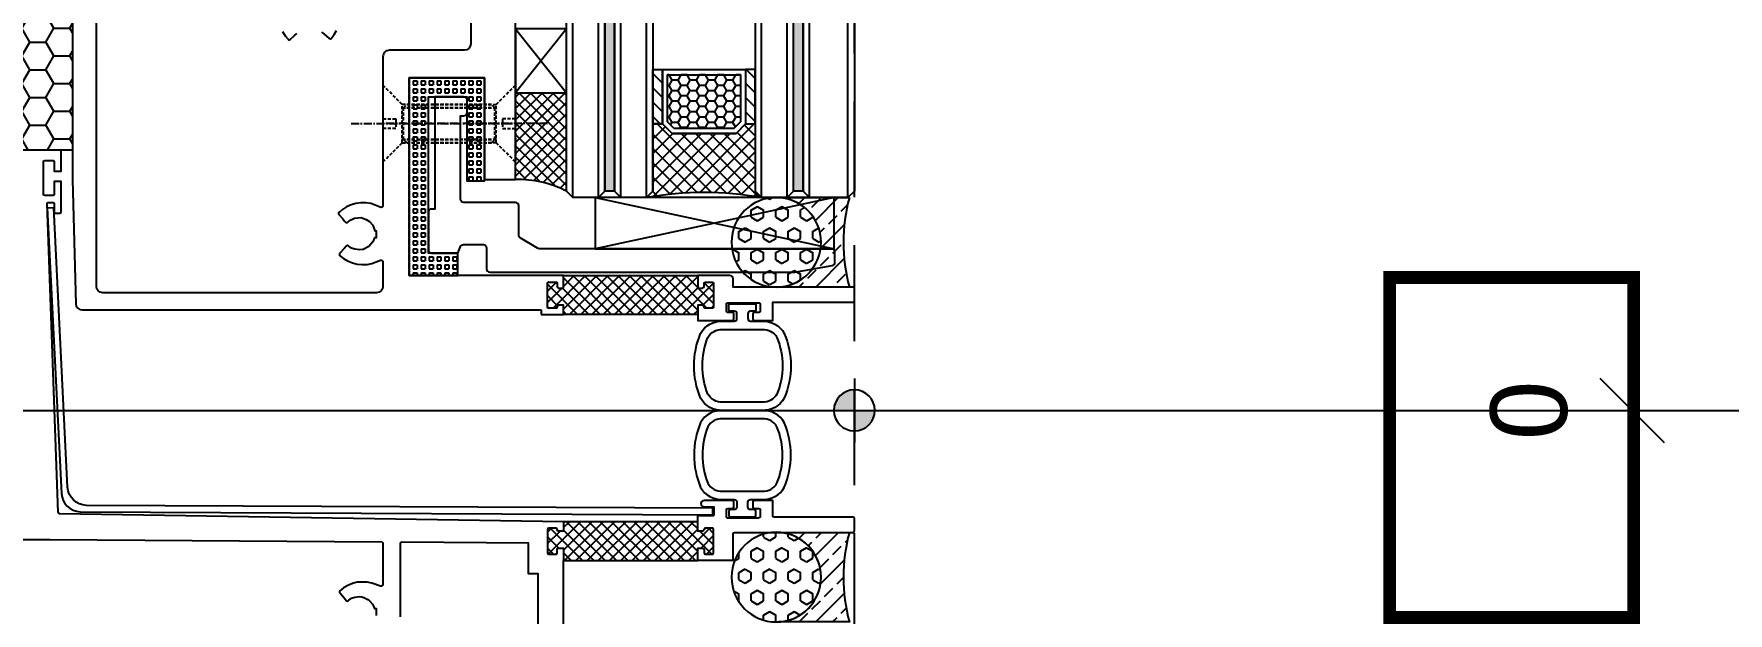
# Model space of a CAD drawing. Header units: millimetres. Extents: x 19684 to 58158, y -7929 to 13062.
# Drawn here: x 36230 to 36495.1, y 827.2 to 917.8 of the extents above; entities that cross this region are included whole.
import ezdxf

# ---------------------------------------------------------------- set-up
doc = ezdxf.new("R2010")
doc.units = ezdxf.units.MM
for name, pattern in [('ACAD_ISO04W100', [30, 24, -3, 0, -3]), ('CENTER', [2, 1.25, -0.25, 0.25, -0.25]), ('DASHED', [0.75, 0.5, -0.25]), ('HIDDEN2', [0.1875, 0.125, -0.0625])]:
    doc.linetypes.add(name, pattern=pattern)
for name, color, linetype in [('01', 1, 'Continuous'), ('F-Alum', 4, 'Continuous'), ('F-center', 6, 'ACAD_ISO04W100'), ('F-gasket', 8, 'Continuous'), ('F-Glass', 5, 'Continuous'), ('F-Misc', 1, 'Continuous'), ('F-seslants', 8, 'Continuous'), ('F-text', 7, 'Continuous'), ('F_MISC', 8, 'Continuous'), ('FIXINGS BOLTS', 1, 'Continuous'), ('HAT', 155, 'Continuous'), ('PJ', 4, 'Continuous'), ('TC', 4, 'Continuous')]:
    doc.layers.add(name, color=color, linetype=linetype)
doc.styles.add('Arial', font='arial.ttf')
doc.dimstyles.new('Arup4', dxfattribs={"dimscale": 5, "dimtxt": 1.2, "dimasz": 1, "dimexe": 1.5, "dimexo": 1.5, "dimgap": 1, "dimtad": 1, "dimdec": 0, "dimdsep": 46, "dimtxsty": 'Arial', "dimblk": 'OBLIQUE', "dimcen": 0, "dimclrd": 1, "dimclre": 1, "dimclrt": 7, "dimadec": 0, "dimazin": 0, "dimtfac": 1, "dimtdec": 0, "dimtix": 1, "dimtofl": 0, "dimtmove": 2, "dimatfit": 3, "dimfxl": 5, "dimtolj": 1, "dimtzin": 0, "dimlwd": -1, "dimlwe": -1, "dimarcsym": 0})

# ---------------------------------------------------------------- blocks, each defined once
blk = doc.blocks.new('*U10')
at = {"layer": 'F-Misc'}
blk.add_lwpolyline([(0, -8.000024006068998), (0, 0), (-37.42235553455971, 0), (-37.42235553455971, -8.000024006068998)], close=True, dxfattribs=at)
for points in [[(0, -8.000024006068998), (-37.42235553455971, 0)], [(-37.42235553455971, -8.000024006068998), (0, 0)]]:
    blk.add_lwpolyline(points, dxfattribs=at)
blk = doc.blocks.new('*U11')
at = {"layer": 'HAT'}
h = blk.add_hatch(dxfattribs=at)
h.set_pattern_fill('ANSI33', color=256, scale=1.166666628937485)
h.set_pattern_definition([(45, (-100240.1432341858, -27818.98356637354), (-2.619241283940741, 2.619241283940741), []), (45, (-100237.5239917706, -27818.98356637354), (-2.619241283940741, 2.619241283940741), [1.852083273438259, -0.9260416367191295])])
edge = h.paths.add_edge_path()
edge.add_arc((6.999999773624912, 25.8588414987122), 26.7895442381215, 254.8530260690202, 285.14697393097975, ccw=False)
edge.add_line((0, 5.921188124257726e-16), (0, -11.07580181467913))
edge.add_arc((6.999999773624912, -11.44017964177985), 7.009477015557685, 2.979783772836811, 177.0202162271633, ccw=False)
edge.add_line((13.99999954724982, -11.07580181467913), (13.99999954724982, 0))
h = blk.add_hatch(dxfattribs=at)
h.set_pattern_fill('HEX', color=256, scale=1.166666628937485)
h.set_pattern_definition([(0, (-100240.1432341858, -27818.98356637354), (0, 1.924740937755226), [1.111249964062955, -2.222499928125909]), (120, (-100240.1432341858, -27818.98356637354), (-1.666874547799909, -0.9623704688776129), [1.111249964062954, -2.222499928125907]), (59.99999999999999, (-100239.0319842218, -27818.98356637354), (-1.666874547799909, 0.9623704688776135), [1.111249964062955, -2.222499928125909])])
edge = h.paths.add_edge_path()
edge.add_arc((6.999999773624912, -11.44017964177985), 7.009477015557685, 0, 360)
at = {"layer": '01'}
blk.add_lwpolyline([(13.99999954724982, 5.921188124257726e-16, -0.1329575385010826), (0, 5.921188124257726e-16), (0, -11.07580181467913, -0.9492999147649731), (13.99999954724982, -11.07580181467913)], format="xyb", close=True, dxfattribs=at)
blk.add_circle((6.999999773624912, -11.44017964177985), 7.009477015557685, dxfattribs=at)
blk = doc.blocks.new('A$C714F5CF6')
at = {"ltscale": 0.5}
h = blk.add_hatch(color=7, dxfattribs=at)
edge = h.paths.add_edge_path()
edge.add_line((0, 3.21222950972151), (0, 0))
edge.add_line((0, 0), (3.212229509372264, 0))
edge.add_ellipse((0, 0), major_axis=(-2.271389268935526, 2.271389268935526), ratio=0.9999999999934978, start_angle=225.0000000001863, end_angle=314.9999999998137)
edge = h.paths.add_edge_path()
edge.add_line((0, 0), (-3.212229509372264, 0))
edge.add_ellipse((0, 0), major_axis=(-2.271389268935526, 2.271389268935526), ratio=0.9999999999934978, start_angle=45.00000000018628, end_angle=134.9999999998137)
edge.add_line((0, -3.21222950972151), (0, 0))
at = {"color": 7, "ltscale": 0.5}
for p, q in [((0, 5.012234860099852), (0, -5.012234860099852)), ((5.012234859634191, 0), (-5.012234859634191, 0))]:
    blk.add_line(p, q, dxfattribs=at)
blk.add_circle((0, 0), 3.212229509400538, dxfattribs=at)
blk = doc.blocks.new('*U19')
at = {"layer": 'F-Misc'}
blk.add_lwpolyline([(0, -10.00746549291965), (0, 0), (-7.999999999996319, 0), (-7.999999999996319, -10.00746549291965)], close=True, dxfattribs=at)
for points in [[(0, -10.00746549291965), (-7.999999999996319, 0)], [(-7.999999999996319, -10.00746549291965), (0, 0)]]:
    blk.add_lwpolyline(points, dxfattribs=at)
blk = doc.blocks.new('A$C7BD36DE1')
at = {"color": 8, "linetype": 'DASHED', "extrusion": (1.844508499941265e-07, -9.327118357810708e-07, 0.999999999999548)}
for p, q in [((1.320775481872261e-06, 5.999999999985448, 5.596270771061895e-06), (-1.320771843893453e-06, -5.999999999992724, -5.596270771061895e-06)), ((3.000000660384103, 2.999999339619535, 2.244782219613939e-06), (1.320775481872261e-06, 5.999999999985448, 5.596270771061895e-06)), ((2.999999339612259, -3.000000660380465, -3.351488551461834e-06), (3.000000660384103, 2.999999339619535, 2.244782219613939e-06)), ((16.99996435301, 2.991327462746995, 0.001032424319277303), (3.000000494270353, 2.991330546290556, 0.001035006627386988)), ((17.49996424296114, 2.491327352676308, -2.542542164158529e-05), (16.99996435301, 2.991327462746995, -2.542542164158529e-05)), ((1.652624632697552e-07, 0.7499999990395736, -2.542542164158529e-05), (2.000000165262463, 0.7499995587859303, -2.542542164158529e-05)), ((2.000000165262463, 0.7499995587859303, 0.001033100562357718), (1.999999835086783, -0.7500004412213457, 0.001031701494664944)), ((3.000000384185114, 2.491330546326935, 0.001034540271489453), (17.49996424293204, 2.49132735269086, 0.001031865737852081)), ((17.49996314233431, -2.508672647316416, 0.001027202178876148), (17.49996424296114, 2.491327352676308, 0.001031865737852043)), ((1.999999835086783, -0.7500004412213457, -2.542542164158529e-05), (-1.649132173042744e-07, -0.7500000009604264, -2.542542164158529e-05)), ((2.99999928354373, -2.508669453673065, 0.001029876712513561), (17.49996314229065, -2.508672647301864, 0.00102720217887619)), ((16.99996303226362, -3.008672537260281, -2.542542164158529e-05), (17.49996314233431, -2.508672647316416, -2.542542164158529e-05)), ((-1.320771843893453e-06, -5.999999999992724, -5.596270771061895e-06), (2.999999339612259, -3.000000660380465, -3.351488551461834e-06)), ((2.999999173531251, -3.008669453687617, 0.001029410356615926), (16.99996303226362, -3.008672537260281, 0.001026828048506213))]:
    blk.add_line(p, q, dxfattribs=at)
at = {"color": 8, "linetype": 'CENTER', "extrusion": (1.844508499941265e-07, -9.327118357810708e-07, 0.999999999999548)}
blk.add_line((-4.999999999847205, 1.099702785722911e-06, 0.001033692185898542), (20.49996385895065, -4.515371983870864e-06, 0.001028988690652717), dxfattribs=at)
blk = doc.blocks.new('A$C094F658A')
at = {"layer": 'F-gasket'}
h = blk.add_hatch(dxfattribs=at)
h.set_pattern_fill('HONEY', color=256, scale=20, style=0)
h.set_pattern_definition([(0, (-18333.11607206305, -6249.846912693669), (3.75, 2.165063509461096), [2.5, -5]), (120, (-18333.11607206305, -6249.846912693669), (-3.749999999999999, 2.165063509461097), [2.49999999999995, -4.999999999999901]), (59.99999999999999, (-18333.11607206305, -6249.846912693669), (8.326672684688674e-16, 4.330127018922194), [-5, 2.5])])
edge = h.paths.add_edge_path()
edge.add_arc((-141.1796535638496, 64.19355180660932), 1.02821907827585, 88.44835856291212, 178.4483585629121, ccw=False)
edge.add_line((-141.1518115074869, 65.22139386297204), (-123.3518115094193, 65.22139385147602))
edge.add_arc((-123.3518115094139, 64.2213938514833), 0.999999999992724, 3.626871603046311e-08, 90.0000000003127, ccw=False)
edge.add_line((-122.3518115094193, 64.22139385211631), (-122.3518114869439, 40.71322192790103))
edge.add_line((-122.3518114869439, 40.71322192790103), (-142.207495598901, 40.7132219109335))
edge.add_line((-142.207495598901, 40.7132219109335), (-142.2074956202123, 64.22139386297204))
h = blk.add_hatch(dxfattribs=at)
h.set_pattern_fill('SQUARE', color=1, scale=5, angle=269.9999873875594, style=0)
h.set_pattern_definition([(269.9999873875594, (31398.10704547868, 51264.18423071678), (0.6249999999999849, -1.375803849772552e-07), [0.625, -0.625]), (359.9999873875594, (31398.10704547868, 51264.18423071678), (1.375803850155255e-07, 0.6249999999999849), [0.625, -0.625])])
h.paths.add_polyline_path([(-69.66187779183747, 52.0225589190668), (-69.66187250346411, 21.09186896160827), (-62.04852218879387, 21.09186728828354), (-62.04852141939045, 24.59185187562252), (-66.66187173534126, 24.5918528897746), (-66.66187793080462, 49.00738901851582), (-60.66187804543006, 49.00738769775489), (-60.66188177251752, 35.91033215809148), (-57.8697610051895, 35.91033149776922), (-57.86976152476927, 52.02255627754494)])
at = {"layer": 'F-seslants'}
h = blk.add_hatch(dxfattribs=at)
h.set_pattern_fill('ANSI37', color=256, scale=9.999999999999998, angle=-90.0000000000051)
h.set_pattern_definition([(314.9999999999949, (50805.19738539262, -33442.735787117), (0.883883476483263, 0.8838834764831061), []), (44.9999999999949, (50805.19738539262, -33442.735787117), (-0.8838834764831055, 0.8838834764832629), [])])
edge = h.paths.add_edge_path()
edge.add_ellipse((-52.45176820507913, 20.45692487963242), major_axis=(11.06777626386783, 11.06777626386783), ratio=0.9999999999999207, start_angle=16.82829953161988, end_angle=47.32244521140126)
edge.add_line((-53.08604566895519, 36.09626741544344), (-53.08604566896247, 49.56761491519865))
edge.add_line((-53.08604566896975, 49.5676149152132), (-45.06212365614192, 49.5676149152132))
edge.add_line((-45.06212365613464, 49.5676149152132), (-45.06212365612737, 34.25491372923716))
at = {"layer": 'FIXINGS BOLTS', "ltscale": 250}
h = blk.add_hatch(dxfattribs=at)
h.set_pattern_fill('ANSI37', color=256, scale=10, angle=90)
h.set_pattern_definition([(135, (10125.87243867123, -19199.31143374362), (-0.8838834764831844, -0.8838834764831843), []), (225, (10125.87243867123, -19199.31143374362), (0.8838834764831843, -0.8838834764831844), [])])
edge = h.paths.add_edge_path()
edge.add_line((-45.52000144852536, 19.12039165710303), (-45.52000144852536, 21.0703915677077))
edge.add_line((-45.52000144852536, 21.0703915677077), (-24.52000144852536, 21.0703915677077))
edge.add_line((-24.52000144852536, 21.0703915677077), (-24.52000144852536, 19.12039165710303))
edge.add_line((-24.52000144852536, 19.12039165710303), (-23.7699514402284, 19.12039156769606))
edge.add_arc((-23.7699514402284, 19.37034155939909), 0.2499499917030334, 270, 360)
edge.add_line((-23.52000144852536, 19.37034155939909), (-23.52000144852536, 19.87039156769606))
edge.add_arc((-23.32000144851372, 19.87039156769606), 0.2000000000116415, 90, 180, ccw=False)
edge.add_line((-23.32000144851372, 20.0703915677077), (-22.220001448537, 20.0703915676786))
edge.add_arc((-22.22000144852245, 19.87039156768151), 0.1999999999970896, 4.168782652413938e-09, 90.00000000416878, ccw=False)
edge.add_line((-22.02000144852536, 19.87039156769606), (-22.02000144852536, 16.19350705149554))
edge.add_arc((-22.2200014485079, 16.19350705152465), 0.1999999999825377, 269.9999999916624, 359.9999999916624, ccw=False)
edge.add_line((-22.220001448537, 15.99350705154211), (-23.32000144851372, 15.99350705154211))
edge.add_arc((-23.32000144852827, 16.1935070515392), 0.1999999999970896, 180.0000000041688, 270.0000000041688, ccw=False)
edge.add_line((-23.52000144852536, 16.19350705152465), (-23.52000144852536, 16.19355705982161))
edge.add_arc((-23.7699514402284, 16.19355705982161), 0.2499499917030334, 0, 90)
edge.add_line((-23.7699514402284, 16.44350705152465), (-24.52000151689026, 16.44350705152465))
edge.add_line((-24.52000151689026, 16.44350705152465), (-24.52000144852536, 14.99350691842119))
edge.add_line((-24.52000144852536, 14.99350691842119), (-45.52000144852536, 14.99350705154211))
edge.add_line((-45.52000144852536, 14.99350705154211), (-45.52000138016047, 16.44350705155375))
edge.add_line((-45.52000138016047, 16.44350705155375), (-46.27005145682233, 16.44350705155375))
edge.add_arc((-46.27005145682233, 16.19355705985072), 0.2499499917030334, 90, 180)
edge.add_line((-46.52000144852536, 16.19355705985072), (-46.52000144852536, 16.19350705155375))
edge.add_arc((-46.720001448537, 16.19350705155375), 0.2000000000116415, -90, 0, ccw=False)
edge.add_line((-46.720001448537, 15.99350705154211), (-47.82000144851372, 15.99350705154211))
edge.add_arc((-47.82000144851372, 16.19350705155375), 0.2000000000116415, 180, 270, ccw=False)
edge.add_line((-48.02000144852536, 16.19350705155375), (-48.02000144852536, 19.87039156769606))
edge.add_arc((-47.82000144851372, 19.87039156769606), 0.2000000000116415, 90, 180, ccw=False)
edge.add_line((-47.82000144851372, 20.0703915677077), (-46.720001448537, 20.0703915677077))
edge.add_arc((-46.720001448537, 19.87039156769606), 0.2000000000116415, 0, 90, ccw=False)
edge.add_line((-46.52000144852536, 19.87039156769606), (-46.52000144852536, 19.37034155939909))
edge.add_arc((-46.27005145682233, 19.37034155939909), 0.2499499917030334, 180, 270)
edge.add_line((-46.27005145682233, 19.12039156769606), (-45.52000144852536, 19.12039165710303))
h = blk.add_hatch(dxfattribs=at)
h.set_pattern_fill('ANSI37', color=256, scale=10, angle=90)
h.set_pattern_definition([(135, (10125.87244011974, -19237.01610469911), (-0.8838834764831844, -0.8838834764831843), []), (225, (10125.87244011974, -19237.01610469911), (0.8838834764831843, -0.8838834764831844), [])])
edge = h.paths.add_edge_path()
edge.add_line((-45.52000000001863, -21.53763210526813), (-45.52000000001863, -23.4876320158728))
edge.add_line((-45.52000000001863, -23.4876320158728), (-24.52000000001863, -23.4876320158728))
edge.add_line((-24.52000000001863, -23.4876320158728), (-24.52000000001863, -21.53763210526813))
edge.add_line((-24.52000000001863, -21.53763210526813), (-23.76994999172166, -21.53763201586116))
edge.add_arc((-23.76994999172166, -21.7875820075642), 0.2499499917030334, 0, 90, ccw=False)
edge.add_line((-23.52000000001863, -21.7875820075642), (-23.52000000001863, -22.28763201586116))
edge.add_arc((-23.32000000000698, -22.28763201586116), 0.2000000000116415, 180, 270)
edge.add_line((-23.32000000000698, -22.4876320158728), (-22.22000000003027, -22.4876320158437))
edge.add_arc((-22.22000000001572, -22.28763201584661), 0.1999999999970896, 269.9999999958312, 359.9999999958312)
edge.add_line((-22.02000000001863, -22.28763201586116), (-22.02000000001863, -18.61074749966065))
edge.add_arc((-22.22000000000116, -18.61074749968975), 0.1999999999825377, 8.337633264903693e-09, 90.00000000833764)
edge.add_line((-22.22000000003027, -18.41074749970721), (-23.32000000000698, -18.41074749970721))
edge.add_arc((-23.32000000002154, -18.6107474997043), 0.1999999999970896, 89.99999999583119, 179.9999999958312)
edge.add_line((-23.52000000001863, -18.61074749968975), (-23.52000000001863, -18.61079750798672))
edge.add_arc((-23.76994999172166, -18.61079750798672), 0.2499499917030334, -90, 0, ccw=False)
edge.add_line((-23.76994999172166, -18.86074749968975), (-24.52000006838352, -18.86074749968975))
edge.add_line((-24.52000006838352, -18.86074749968975), (-24.52000000001863, -17.41074736658629))
edge.add_line((-24.52000000001863, -17.41074736658629), (-45.52000000001863, -17.41074749970721))
edge.add_line((-45.52000000001863, -17.41074749970721), (-45.51999993165373, -18.86074749971885))
edge.add_line((-45.51999993165373, -18.86074749971885), (-46.27005000831559, -18.86074749971885))
edge.add_arc((-46.27005000831559, -18.61079750801582), 0.2499499917030334, 180, 270, ccw=False)
edge.add_line((-46.52000000001863, -18.61079750801582), (-46.52000000001863, -18.61074749971885))
edge.add_arc((-46.72000000003027, -18.61074749971885), 0.2000000000116415, 0, 90)
edge.add_line((-46.72000000003027, -18.41074749970721), (-47.82000000000698, -18.41074749970721))
edge.add_arc((-47.82000000000698, -18.61074749971885), 0.2000000000116415, 90, 180)
edge.add_line((-48.02000000001863, -18.61074749971885), (-48.02000000001863, -22.28763201586116))
edge.add_arc((-47.82000000000698, -22.28763201586116), 0.2000000000116415, 180, 270)
edge.add_line((-47.82000000000698, -22.4876320158728), (-46.72000000003027, -22.4876320158728))
edge.add_arc((-46.72000000003027, -22.28763201586116), 0.2000000000116415, 270, 360)
edge.add_line((-46.52000000001863, -22.28763201586116), (-46.52000000001863, -21.7875820075642))
edge.add_arc((-46.27005000831559, -21.7875820075642), 0.2499499917030334, 90, 180, ccw=False)
edge.add_line((-46.27005000831559, -21.53763201586116), (-45.52000000001863, -21.53763210526813))
at = {"layer": 'F-Alum'}
for p, q in [((-45.52000144852536, 21.07034428975749), (-54.97612756357285, 21.07034428975749)), ((-48.02000144852536, 16.19345977360354), (-48.02000144852536, 19.87034428974584)), ((-47.82000144851372, 20.07034428975749), (-46.7200014485079, 20.07034428975749)), ((-46.52000144852536, 19.87034428974584), (-46.52000144852536, 19.37029428144888)), ((-46.27005145682233, 19.12034428974584), (-45.52000144852536, 19.12034437915281)), ((-45.52000144852536, 19.12034437915281), (-45.52000144852536, 21.07034428975749)), ((-46.720001448537, 15.99345977359189), (-47.82000144851372, 15.99345977359189)), ((-46.52000144852536, 16.1935097819005), (-46.52000144852536, 16.19345977360354)), ((-45.52000138016047, 16.44345977360354), (-46.27005145682233, 16.44345977360354)), ((-45.52000144852536, 14.99345977359189), (-45.52000138016047, 16.44345977360354)), ((-49.02000207458423, 15.70394319295883), (-49.02000207458423, 14.99345977359189)), ((-49.02000207458423, 14.99345977359189), (-45.52000144852536, 14.99345977359189)), ((-45.52000000001863, -23.48758473792259), (-45.52000000001863, -23.4876320158728))]:
    blk.add_line(p, q, dxfattribs=at)
for points in [[(-45.70610332027445, 21.07034429708438), (-69.66187275897391, 21.0703442763479), (-69.66187275897391, 52.02255624973623), (-57.8697610051895, 52.02255627754494), (-57.8697610051895, 36.09626741544344), (-53.04000000512315, 36.09626741544344), (-53.04000000512315, 44.34203119347512), (-53.04000000512315, 61.60534329948132, 0.1972853755572405)], [(-122.3518114981707, 63.9019189443643), (-122.3518114981853, 36.09626741545799), (-121.8269644337415, 16.67692603162141, 0.4063214186775127), (-120.8273294638639, 15.70394319295883), (-49.02000207458423, 15.70394319295883)], [(-60.01632144965697, 63.90191894434975), (-60.01632144965697, 57.31567716647987, -0.4142135623731127), (-61.01632144965697, 56.31567716647987), (-72.76108060858678, 56.31567716647987, 0.4142135623731865), (-73.76108060858678, 55.31567716647987), (-73.76108060860133, 32.04405098527786, -0.5338388893777644), (-74.17530555017584, 31.76664755571983), (-74.96119160264061, 32.09024769498501), (-75.66904564632569, 32.32619904287276), (-76.45555013931153, 32.44417471681663), (-77.20272940764698, 32.44417471681663), (-77.98923390063283, 32.36552426751587), (-78.73641316896828, 32.12957291962812), (-79.44426721266063, 31.81497112242505), (-80.07347080704494, 31.42171887593577), (-80.62402395213576, 30.94981618014572), (-80.70267440142925, 30.87116573084495), (-80.70267440142925, 30.75319005690108), (-80.66334917678614, 30.6352143829572), (-80.03414558239456, 29.9470229515864), (-79.75886900984915, 29.59309592974023), (-79.56224288660451, 29.39646980649559), (-79.44426721266063, 29.35714458185248), (-79.36561676335987, 29.35714458185248), (-79.30269640391634, 29.38860476156697), (-78.97236451687058, 29.67174637905555), (-78.19147791312571, 30.06218968093162), (-77.19399046884791, 30.17302161917905), (-76.38383943555527, 29.85796288400888), (-75.86567176957033, 29.53410809277557), (-75.37192172674986, 28.95806637614442), (-75.03492639886099, 28.05941216842621), (-74.84321592868946, 28.05941216842621), (-74.84321592868946, 26.95830587824457), (-75.10374554200098, 26.95830587824457), (-75.32385756329313, 26.37134048811276), (-75.95415352503187, 25.63599519940908), (-76.88250972123933, 25.17181710130535), (-77.43868075554201, 25.11002031972748), (-78.14653479923436, 25.18867076902825), (-78.67742533200362, 25.36563427996589), (-79.29679762023443, 25.80804305727361), (-79.30269640391634, 25.81000931849121), (-79.52291766195412, 25.69989868946141), (-79.79819423449953, 25.34597166762978), (-80.53682454095542, 24.51501257286873), (-80.58469872748537, 24.32351582674892), (-80.53881929872296, 24.23175696922408), (-79.91616990845068, 23.73363745701499), (-79.2869663140591, 23.37971043516882), (-78.53978704572364, 23.06510863796575), (-77.79260777738818, 22.86848251472111), (-77.04542850905273, 22.829157290078), (-76.25892401606689, 22.829157290078), (-75.51174474773143, 22.98645818867953), (-74.16092664391908, 23.46321751942742, -0.5174655677540365), (-73.76108060860133, 23.18032041934202), (-73.76108060860133, 19.38714374856499, -0.414213562373095), (-74.76108060860133, 18.38714374855044), (-117.5953307203454, 18.38714374855044, -0.4142135623731179), (-118.5953307203599, 19.38714374857955), (-118.5953307203526, 63.90191894437885, -0.4142135623709637)], [(-45.52000000001863, -17.410700221757), (-124.3623960454424, -16.16266126788105, -0.4016898393842003), (-124.5606982898607, -15.969680695649), (-126.3241149308742, 32.28769357310375, -0.42452401445412), (-126.1242379321047, 32.49470680113882), (-125.4163519393624, 32.49470680115337, -0.4142135623769588), (-125.2163519393653, 32.29470680115628), (-125.2163519393798, 31.05100377601048, 0.4142135623770115), (-125.0163519393827, 30.85100377601339), (-124.3205499226024, 30.85100377601339, 0.4142135623702622), (-124.1205499226198, 31.05100377601048), (-124.1205499226198, 35.78211285141879), (-125.2163519393798, 35.78211285141879), (-125.2163519393798, 33.7905088178959, -0.4142135623748087), (-125.4163519393769, 33.59050881789881), (-126.6600549645227, 33.59050881789881, -0.4142135623715895), (-126.8600549645053, 33.7905088178959), (-126.8600549645053, 38.86951890168712, -0.4142135623728871), (-126.6600549645227, 39.06951890166965), (-125.4163519393624, 39.06951890166965, -0.4142135623738339), (-125.2163519393653, 38.86951890168712), (-125.2163519393798, 37.42581587654422), (-124.1205499226198, 37.42581587654422), (-124.1205499226198, 40.51322192681255, 0.4142135623732162), (-124.3205499226169, 40.71322192680964), (-141.0012831990316, 40.71322192679509, 0.4142135623729753)], [(-260, -75.90734638672438), (-81.00106320224586, -75.90734638672438), (-58.53712185880431, -75.90734638672438), (-45.52000000001863, -75.90735581787885), (-45.52000000001863, -73.05097848150763, 0.450164734218634), (-45.74417420946702, -72.85244483801944), (-46.41745443171385, -72.93442599158152, 0.3791536594479651), (-46.59328022225236, -73.13295963506971), (-46.59328022225236, -74.02911542897345), (-48.53984066674457, -74.02911542897345, -0.4142135623732304), (-48.73984066673438, -73.82911542897637), (-48.73984066673438, -66.17951376218116, -0.4142135623740629), (-48.53984066673729, -65.97951376218407), (-46.59328022225236, -65.97951376219862), (-46.59328022225236, -67.41608496606932, 0.3730590152080993), (-46.42168876064534, -67.61405707255471), (-45.74840853842034, -67.71067122384557, 0.4566016302625909), (-45.52000000001863, -67.51269911736017), (-45.52000000001863, -23.48758473792259)], [(-19.06986063677687, 14.08018704081042, 0.4078092457128104), (-18.87424335152537, 14.28013905855914), (-18.87424353866299, 15.1302348835743, 0.4142131310055491), (-19.07424328817069, 15.33023483958095), (-19.79924444950666, 15.33023574762046, -0.4142132599783953), (-19.99924419903618, 15.5302357916662), (-19.99924395690687, 16.63023579164292, -0.414213562373095), (-19.79924391289023, 16.83023574762046), (-14.94924391286986, 16.83023468006286, -0.4142135624210443), (-14.74924395689231, 16.63023463603167), (-14.74924419902163, 15.5302346360404, -0.4142135623251458), (-14.94924424305282, 15.3302346800192), (-15.67424424307319, 15.33023483959551, 0.4142135623784227), (-15.87424428708982, 15.13023488364706), (-15.8742444742129, 14.28018760550185, 0.4142135623677672), (-15.67424451824991, 14.08018756149977), (-12.74924451821789, 14.08018691760662), (-12.74924389544685, 16.90933553615469), (-0.1999968241143506, 16.90933314377617, 0.415872222081454), (0, 17.1104650497291), (0, 19.08131642671651, 0.4125568397733197), (-0.1999967650990584, 19.28018452139804), (-18.97879731715147, 19.2801883208158), (-18.97879731715147, 20.57039157403779, 0.4142135674278949), (-19.47879732578076, 21.07039157403779), (-19.47879732578076, 21.07039157403779), (-24.52000144852536, 21.0703915677077), (-24.52000144852536, 21.0703915677077), (-24.52000144852536, 21.0703915677077), (-24.52000144852536, 19.12039165710303), (-23.7699514402284, 19.12039156769606, 0.414213562373095), (-23.52000144852536, 19.37034155939909), (-23.52000144852536, 19.87039156769606, -0.414213562373095), (-23.32000144851372, 20.0703915677077), (-22.220001448537, 20.0703915676786, -0.414213562373095), (-22.02000144852536, 19.87039156769606), (-22.02000144852536, 16.19350705149554, -0.414213562373095), (-22.220001448537, 15.99350705154211), (-23.32000144851372, 15.99350705154211, -0.414213562373095), (-23.52000144852536, 16.19350705152465), (-23.52000144852536, 16.19355705982161, 0.414213562373095), (-23.7699514402284, 16.44350705152465), (-24.52000151689026, 16.44350705152465), (-24.52000144852627, 14.08018716705556), (-19.06985083733434, 14.08018725584407)], [(-19.17879834374435, -23.48763237048843), (-19.17879834374435, -23.48763237048843, 0.414213562373095), (-18.97879829972771, -23.28763241453998), (-18.97879710081634, -19.27302050302387, -0.4142135435290322), (-18.77879706963449, -19.07302054701722), (-0.2000053677038522, -19.07302417195751, 0.4158733103919512), (-8.543735020793974e-06, -18.87189152778592), (-1.174729550257325e-05, -16.90104014129611, 0.4125557666291718), (-0.200008513420471, -16.70217278547352), (-12.54924370399112, -16.70217046549078, -0.4142134588932475), (-12.74924367736548, -16.50217050951323), (-12.74924421051128, -14.08018691762118), (-15.67424421053602, -14.08018756151432, 0.4142135623411288), (-15.87424416650629, -14.28018760553095), (-15.87424397936866, -15.13023488366161, 0.4142135623677674), (-15.67424393539568, -15.33023483961006), (-14.94924393532438, -15.33023468003375, -0.4142135623571119), (-14.74924389131502, -15.53023463599675), (-14.74924364917115, -16.63023463607533, -0.414213562377289), (-14.94924360514869, -16.83023468009196), (-19.79924360516179, -16.83023574764957, -0.4139388934349331), (-19.99924356119027, -16.63042336553917), (-19.99924331900274, -15.5302346360404, -0.4132564438696228), (-19.7998970562885, -15.33023574846447), (-19.0742429804568, -15.33023483961006, 0.414213131058826), (-18.87424323094911, -15.13023488364706), (-18.87424304381148, -14.28018760544364, 0.414213562426372), (-19.07424299975264, -14.08018756149977), (-21.99924299980648, -14.08018691762118), (-21.99924299980648, -14.08018691762118), (-21.99924299980648, -14.08018691762118), (-23.49924299980648, -14.08018691762118, 0.414213562373095), (-23.99924299980648, -14.58018691762118), (-23.99924299980648, -14.58018702769186, 0.4142134978983706), (-23.49924310986989, -15.08018702769186), (-21.99924321993331, -15.08018735787482), (-21.9992432416102, -16.41074741187185)], [(-45.52000000001863, -17.410700221757), (-45.52000000001863, -17.410700221757), (-45.52000000001863, -17.410700221757), (-45.51999993165373, -18.86070022176864), (-46.27005000831559, -18.86070022176864, -0.4142135623773572), (-46.52000000001681, -18.61075023006561), (-46.52000000001863, -18.61070022176864, 0.4142135623730951), (-46.72000000003027, -18.41070022176427), (-47.82000000000698, -18.410700221757, 0.4142135623709639), (-48.02000000001135, -18.61070022176864), (-48.02000000001863, -22.28758473791095, 0.414213562373095), (-47.82000000000698, -22.48758473791531), (-46.72000000000116, -22.48758473792259, 0.4142135623752261), (-46.5200000000259, -22.28758473791095), (-46.52000000001863, -21.78753472961398, -0.4142135623752261), (-46.27005000831741, -21.53758473791095), (-45.52000000001863, -21.53758482731791), (-45.52000000001863, -23.48758473792259)], [(-19.17879833798816, -23.48763237048843), (-24.52000000001863, -23.4876320158728), (-24.52000000001863, -23.4876320158728), (-24.52000000001863, -23.4876320158728), (-24.52000000001863, -21.53763210526813), (-23.76994999172166, -21.53763201586116, -0.414213562373095), (-23.52000000001863, -21.7875820075642), (-23.52000000001863, -22.28763201586116, 0.414213562373095), (-23.32000000000698, -22.4876320158728), (-22.22000000003027, -22.4876320158437, 0.414213562373095), (-22.02000000001863, -22.28763201586116), (-22.02000000001863, -18.61074749966065, 0.414213562373095), (-22.22000000003027, -18.41074749970721), (-23.32000000000698, -18.41074749970721, 0.414213562373095), (-23.52000000001863, -18.61074749968975), (-23.52000000001863, -18.61079750798672, -0.414213562373095), (-23.76994999172166, -18.86074749968975), (-24.52000006838352, -18.86074749968975), (-24.52000000001954, -16.41074735028087), (-21.99924324160929, -16.41074739134638)], [(-166.9405706665129, -20.18613647366874), (-125.8902292310086, -20.18613647366874), (-73.95506226091675, -20.57228220147954, -0.4117544689792503), (-73.75674287384754, -20.77227514021797), (-73.75674287384027, -27.19417035886727, -0.5174655677546676), (-74.15658890915074, -27.47706745893811), (-75.50740701297036, -27.00030812817567), (-76.25458628130582, -26.84300722958869), (-77.04109077429894, -26.84300722958869), (-77.7882700426344, -26.8823324542318), (-78.53544931096985, -27.07895857747644), (-79.28262857930531, -27.39356037466496), (-79.91183217368962, -27.74748739651113), (-80.53916313833179, -28.24935216821905), (-80.57829124406271, -28.44499269686639), (-80.42306009413005, -28.65196756343357), (-79.79385649973847, -29.35982160712592), (-79.51857992719306, -29.7137486289721), (-79.29835866916255, -29.8238592580019), (-79.20397813000454, -29.79239907827287), (-79.08600245603157, -29.67442340429989), (-78.67308759726438, -29.37948421947658), (-78.1421970644733, -29.20252070852439), (-77.43434302078822, -29.12387025923817), (-77.08041599894204, -29.16319548388128), (-76.76581420175353, -29.24184593318205), (-76.13661060736194, -29.55644773037056), (-75.86133403481654, -29.75307385361521), (-75.38943133902649, -30.30362699870602), (-75.23213044042495, -30.61822879590909), (-75.09940780723991, -30.97215581775527), (-74.83887819393567, -30.97215581775527), (-74.83887819393567, -32.0732621079369)], [(-71.01723783196212, -32.28340835031122), (-71.01723783196212, -20.7748229787685, -0.4221499960378148), (-70.811834399683, -20.57489598478423), (-51.02000000001226, -20.70404721915838), (-51.02000000001226, -20.70404721915838), (-51.02000000001226, -20.70404721915838), (-51.02000000001226, -20.70404721915838), (-51.02000000001226, -20.70404721915838), (-51.02000000001226, -25.48758473792259), (-49.52000062607112, -25.48758473792259), (-49.52000062607112, -62.75772218569182)]]:
    blk.add_lwpolyline(points, format="xyb", dxfattribs=at)
for points in [[(-89.47427332744701, 59.21873234031955), (-89.08102108095045, 58.58952874594252), (-88.6091183851604, 58.0389756008517), (-88.53046793585963, 57.96032515153638), (-88.41249226191576, 57.96032515153638), (-88.29451658797188, 57.99965037619404), (-87.60632515660836, 58.62885397058562), (-87.25239813476219, 58.90413054311648)], [(-83.35920089448337, 59.14008189103333), (-83.00527387264447, 58.86480531847337), (-82.17431477788341, 58.12617501203204), (-81.9828180317636, 58.07830082549481), (-81.89105917423149, 58.1241802542645), (-81.3929396620224, 58.7468296445295), (-81.03901264017622, 59.37603323892108)]]:
    blk.add_lwpolyline(points, dxfattribs=at)
at = {"layer": 'F-Alum', "flags": 128}
blk.add_lwpolyline([(-61.08909991348628, 49.00738835813536), (-65.62505769544805, 49.00738835813536), (-65.62505769544805, 31.47926495691354), (-66.16187253291719, 31.47926495691354, 0.4142135623730951), (-66.66187253291719, 30.97926495691354), (-66.66187253291719, 25.09185210804571, 0.4142135623730951), (-66.16187253291719, 24.59185210804571), (-62.0702639670053, 24.59185210804571), (-61.62883226809208, 25.62185940550989, -0.3000210814279202), (-61.16925975307822, 25.92489975620992), (-58.05271360377083, 25.92489975620992, -0.4142135623730951), (-57.55271360377083, 25.42489975620992), (-57.55271360377083, 22.12952400100767, 0.4142135623730951), (-57.05271360377083, 21.62952400100767), (-9.29254978928293, 21.62952400100767), (-3.477029368412332, 22.66803245777555, 0.374803551812273), (-3.045019378776487, 23.16338824757258), (-3.045019378776487, 24.78016115464561, 0.4142135623730951), (-3.545019378776487, 25.28016115464561), (-49.31948895182722, 25.28016115464561, -0.1380035656237342), (-49.58021395654941, 25.35352023781161), (-52.27748082653852, 27.00184999167686, -0.2612747610305207), (-52.51675582180906, 27.42849090851087), (-52.51675582180906, 32.01607979438268, 0.4142135623730951), (-53.01675582180906, 32.51607979438268), (-61.12591475094814, 32.51607979438268, -0.4142135623730951), (-61.62591475094814, 33.01607979438268), (-61.62591475094814, 46.04506025109731), (-61.08909991348628, 46.04506025109731, 0.4142135623730951), (-60.58909991348628, 46.54506025109731), (-60.58909991348628, 48.50738835813536, 0.414213562373095)], format="xyb", close=True, dxfattribs=at)
at = {"layer": 'F-Alum'}
blk.add_lwpolyline([(-22.14097053111618, -15.30944069378893), (-120.1692248193212, -14.85379651736002, -0.3947737461884566), (-123.1080690577219, -11.99700754601508), (-125.2822050573886, 31.67285528860521), (-126.2810738386397, 31.62530365516432), (-124.0624622021205, -12.97881363029592, 0.3947737461884738), (-121.1236179637199, -15.83560260164086), (-22.16022456623614, -16.30925531766843)], format="xyb", close=True, dxfattribs=at)
for centre, radius, start, end in [((-47.82000144851372, 19.87034428974584), 0.2000000000052751, 90, 180.0000000004169), ((-46.720001448537, 19.87034428974584), 0.2000000000043656, 359.9999999995831, 89.99999999958312), ((-46.27005145682233, 19.37029428144888), 0.2499499917012145, 179.9999999995831, 269.9999999995831), ((-47.82000144851372, 16.19345977360354), 0.2000000000043656, 179.9999999995831, 269.9999999987493), ((-46.720001448537, 16.19345977360354), 0.2000000000061846, 270, 0), ((-46.27005145682233, 16.1935097819005), 0.2499499917012145, 90, 180.0000000008338)]:
    blk.add_arc(centre, radius, start, end, dxfattribs=at)
at = {"layer": 'F-gasket'}
blk.add_lwpolyline([(-142.2074956202123, 64.22139386297204, -0.4142135623730951), (-141.1518115074869, 65.22139386297204), (-123.3518115094193, 65.22139385147602, -0.4142135621890232), (-122.3518115094193, 64.22139385211631), (-122.3518114869439, 40.71322192790103), (-142.207495598901, 40.7132219109335)], format="xyb", close=True, dxfattribs=at)
at = {"layer": 'F-gasket', "color": 1}
blk.add_polyline3d([(-69.6618772722577, 52.0225589190668, 0), (-69.66187250346411, 21.09186896160827, 0), (-69.66187250346411, 21.09186896160827, 0), (-62.04852218879387, 21.09186728828354, 0), (-62.04852141939045, 24.59185187562252, 0), (-66.66187173534126, 24.5918528897746, 0), (-66.66187793080462, 49.02255825867178, 0), (-60.66187804543006, 49.02255693791085, 0), (-60.66188177251752, 35.91033215809148, 0), (-60.66188177251752, 35.91033215809148, 0), (-57.8697610051895, 35.91033149776922, 0), (-57.8697610051895, 52.02255627754494, 0)], close=True, dxfattribs=at)
at = {"layer": 'F-seslants'}
for points in [[(-14.43066123504468, 0), (-20.60561873500046, 0, -0.2836269184682734), (-24.06174911027119, 1.912521249993006, -0.202311502822264), (-24.06174911027119, 12.03314931450586, -0.2836269184692514), (-20.60561873500046, 13.94567056452797), (-18.79301248500633, 13.94567056449887, 0.4142135623730951), (-18.36805498499234, 14.37062806451286), (-18.36805498499234, 15.0955855645152, 0.414213562373095), (-18.79301248500633, 15.52054306450009), (-19.43044873499821, 15.52054306450009, -0.414213562373095), (-19.64292748503431, 15.73302181450708), (-19.64292748503431, 16.44550056451408, -0.414213562373095), (-19.43044873499821, 16.65797931452107), (-15.60583123498873, 16.65797931452107, -0.414213562373095), (-15.39335248501084, 16.44550056451408), (-15.39335248501084, 15.73302181450708, -0.4142135623730951), (-15.60583123498873, 15.52054306450009), (-16.24326748503881, 15.52054306450009, 0.414213562373095), (-16.66822498499459, 15.0955855645152), (-16.66822498499459, 14.37062806451286, 0.414213562373095), (-16.24326748503881, 13.94567056452797), (-14.43066123504468, 13.94567056452797, -0.2836269184692515), (-10.97453085977395, 12.03314931450586, -0.2023115028222638), (-10.97453085977395, 1.912521249993006, -0.2836269184682734)], [(-14.43066123504468, 0), (-20.60561873500046, 0, 0.2836269184682734), (-24.06174911027119, -1.912521249993006, 0.202311502822264), (-24.06174911027119, -12.03314931449131, 0.2836269184692514), (-20.60561873500046, -13.94567056451342), (-18.79301248500633, -13.94567056448432, -0.4142135623730951), (-18.36805498499234, -14.37062806449831), (-18.36805498499234, -15.09558556450065, -0.414213562373095), (-18.79301248500633, -15.52054306448554), (-19.43044873499821, -15.52054306448554, 0.414213562373095), (-19.64292748503431, -15.73302181449253), (-19.64292748503431, -16.44550056449953, 0.414213562373095), (-19.43044873499821, -16.65797931450652), (-15.60583123498873, -16.65797931450652, 0.414213562373095), (-15.39335248501084, -16.44550056449953), (-15.39335248501084, -15.73302181449253, 0.4142135623730951), (-15.60583123498873, -15.52054306448554), (-16.24326748503881, -15.52054306448554, -0.414213562373095), (-16.66822498499459, -15.09558556450065), (-16.66822498499459, -14.37062806449831, -0.414213562373095), (-16.24326748503881, -13.94567056451342), (-14.43066123504468, -13.94567056451342, 0.2836269184692515), (-10.97453085977395, -12.03314931449131, 0.2023115028222638), (-10.97453085977395, -1.912521249993006, 0.2836269184682734)]]:
    blk.add_lwpolyline(points, format="xyb", close=True, dxfattribs=at)
for points in [[(-14.39665347429036, 12.64567056451051, -0.286029320685706), (-12.11019158670024, 11.40043836842233, -0.1941051306343629), (-12.11019162372031, 2.545232128497446, -0.286029312221141), (-14.39665347429036, 1.299999999988358), (-20.63962649575478, 1.299999999988358, -0.2860293169618428), (-22.92608836663931, 2.545232166623464, -0.194105128041888), (-22.92608839812965, 11.40043834176322, -0.2860293240349726), (-20.63962649575478, 12.64567056451051), (-14.10886133000531, 12.64567056451051)], [(-14.39665347429036, -12.64567056449596, 0.286029320685706), (-12.11019158670024, -11.40043836840778, 0.1941051306343629), (-12.11019162372031, -2.545232128497446, 0.286029312221141), (-14.39665347429036, -1.299999999988358), (-20.63962649575478, -1.299999999988358, 0.2860293169618428), (-22.92608836663931, -2.545232166623464, 0.194105128041888), (-22.92608839812965, -11.40043834174867, 0.2860293240349726), (-20.63962649575478, -12.64567056449596), (-14.10886133000531, -12.64567056449596)]]:
    blk.add_lwpolyline(points, format="xyb", dxfattribs=at)
blk.add_arc((-52.63877811608108, 19.33529617913882), 16.76577274654291, 63.04878973454229, 91.37127682770765, dxfattribs=at)
at = {"layer": 'FIXINGS BOLTS', "ltscale": 250}
for points in [[(-45.52000144852536, 19.12039165710303), (-45.52000144852536, 21.0703915677077), (-24.52000144852536, 21.0703915677077), (-24.52000144852536, 21.0703915677077), (-24.52000144852536, 21.0703915677077), (-24.52000144852536, 19.12039165710303), (-23.7699514402284, 19.12039156769606, 0.414213562373095), (-23.52000144852536, 19.37034155939909), (-23.52000144852536, 19.87039156769606, -0.414213562373095), (-23.32000144851372, 20.0703915677077), (-22.220001448537, 20.0703915676786, -0.414213562373095), (-22.02000144852536, 19.87039156769606), (-22.02000144852536, 16.19350705149554, -0.414213562373095), (-22.220001448537, 15.99350705154211), (-23.32000144851372, 15.99350705154211, -0.414213562373095), (-23.52000144852536, 16.19350705152465), (-23.52000144852536, 16.19355705982161, 0.414213562373095), (-23.7699514402284, 16.44350705152465), (-24.52000151689026, 16.44350705152465), (-24.52000144852536, 14.99350691842119), (-45.52000144852536, 14.99350705154211), (-45.52000138016047, 16.44350705155375), (-46.27005145682233, 16.44350705155375, 0.414213562373095), (-46.52000144852536, 16.19355705985072), (-46.52000144852536, 16.19350705155375, -0.414213562373095), (-46.720001448537, 15.99350705154211), (-47.82000144851372, 15.99350705154211, -0.414213562373095), (-48.02000144852536, 16.19350705155375), (-48.02000144852536, 19.87039156769606, -0.414213562373095), (-47.82000144851372, 20.0703915677077), (-46.720001448537, 20.0703915677077, -0.414213562373095), (-46.52000144852536, 19.87039156769606), (-46.52000144852536, 19.37034155939909, 0.414213562373095), (-46.27005145682233, 19.12039156769606)], [(-45.52000000001863, -21.53763210526813), (-45.52000000001863, -23.4876320158728), (-24.52000000001863, -23.4876320158728), (-24.52000000001863, -23.4876320158728), (-24.52000000001863, -23.4876320158728), (-24.52000000001863, -21.53763210526813), (-23.76994999172166, -21.53763201586116, -0.414213562373095), (-23.52000000001863, -21.7875820075642), (-23.52000000001863, -22.28763201586116, 0.414213562373095), (-23.32000000000698, -22.4876320158728), (-22.22000000003027, -22.4876320158437, 0.414213562373095), (-22.02000000001863, -22.28763201586116), (-22.02000000001863, -18.61074749966065, 0.414213562373095), (-22.22000000003027, -18.41074749970721), (-23.32000000000698, -18.41074749970721, 0.414213562373095), (-23.52000000001863, -18.61074749968975), (-23.52000000001863, -18.61079750798672, -0.414213562373095), (-23.76994999172166, -18.86074749968975), (-24.52000006838352, -18.86074749968975), (-24.52000000001863, -17.41074736658629), (-45.52000000001863, -17.41074749970721), (-45.51999993165373, -18.86074749971885), (-46.27005000831559, -18.86074749971885, -0.414213562373095), (-46.52000000001863, -18.61079750801582), (-46.52000000001863, -18.61074749971885, 0.414213562373095), (-46.72000000003027, -18.41074749970721), (-47.82000000000698, -18.41074749970721, 0.414213562373095), (-48.02000000001863, -18.61074749971885), (-48.02000000001863, -22.28763201586116, 0.414213562373095), (-47.82000000000698, -22.4876320158728), (-46.72000000003027, -22.4876320158728, 0.414213562373095), (-46.52000000001863, -22.28763201586116), (-46.52000000001863, -21.7875820075642, -0.414213562373095), (-46.27005000831559, -21.53763201586116)]]:
    blk.add_lwpolyline(points, format="xyb", close=True, dxfattribs=at)
at = {"layer": 'F_MISC', "rotation": 180.0000000000431}
blk.add_blockref('*U19', (-53.04000000512315, 49.67115132245817), dxfattribs=at)
at = {"layer": 'F_MISC'}
blk.add_blockref('A$C7BD36DE1', (-73.76108060859406, 44.83960153385124), dxfattribs=at)
at = {"layer": 'F_MISC', "xscale": -1}
for name, p in [('A$C7BD36DE1', (-53.03999920133356, 44.83960153385124, -3.405743846603665e-06)), ('A$C714F5CF6', (0, 0))]:
    blk.add_blockref(name, p, dxfattribs=at)
blk = doc.blocks.new('*U24')
at = {"linetype": 'Continuous'}
for points in [[(-43.56000000512402, 1.000000006141974), (-43.55999987194799, 372.1621403409665), (-45.07999987194799, 372.1621403404187), (-45.08000000512402, 1.00000000559433)], [(-14.04000000000174, 1.000000001268106), (-14.03999986682571, 372.1621403360927), (-15.55999986682571, 372.1621403360926), (-15.56000000000174, 1.000000001268219)]]:
    blk.add_hatch(color=4, dxfattribs=at).paths.add_polyline_path(points)
at = {"layer": 'TC'}
h = blk.add_hatch(dxfattribs=at)
h.set_pattern_fill('ANSI31', color=256, scale=0.5, style=0)
h.set_pattern_definition([(45, (41567.46289831595, 2291.421798873034), (-1.122532015133644, 1.122532015133644), [])])
h.paths.add_polyline_path([(-36.06000000512402, 19.99999538964944), (-36.06000001701294, 11.49999538964944), (-37.56000002024346, 11.49999538964944), (-37.56000000835455, 19.99999538964944)])
h = blk.add_hatch(dxfattribs=at)
h.set_pattern_fill('HONEY', color=256, scale=0.3, style=0)
h.set_pattern_definition([(0, (41567.46289831595, 2291.421798884622), (1.42875, 0.8248889999999999), [0.9524999999999999, -1.905]), (120, (41567.46289831595, 2291.421798884622), (-1.428749829302342, 0.8248892956570172), [0.9524999999999979, -1.904999999999996]), (59.99999999999999, (41567.46289831595, 2291.421798884622), (1.706976584081587e-07, 1.649778295657017), [-1.905, 0.9524999999999999])])
h.paths.add_polyline_path([(-24.89137084665388, 10.79999538405756), (-23.8599999967523, 11.83136623395914), (-23.8599999967523, 19.19999538405902), (-35.26000000836619, 19.1999953896538), (-35.26000000836619, 11.83136623955393), (-34.22862915846461, 10.79999538965235)])
h = blk.add_hatch(dxfattribs=at)
h.set_pattern_fill('ANSI31', color=256, scale=0.5, style=0)
h.set_pattern_definition([(45, (41571.46289831595, 2291.421798879027), (-1.122532015133644, 1.122532015133644), [])])
h.paths.add_polyline_path([(-23.06000000865286, 19.99999538405465), (-23.05999999676395, 11.49999538405465), (-21.55999999353342, 11.49999538405465), (-21.56000000542234, 19.99999538405465)])
h = blk.add_hatch(dxfattribs=at)
h.set_pattern_fill('ANSI31', color=256, scale=0.5, style=0)
h.set_pattern_definition([(45, (41571.46289831595, 2291.421798876314), (-1.122532015133644, 1.122532015133644), [])])
h.paths.add_polyline_path([(-23.05999999999447, 19.99999538405465), (-23.05999998811283, 11.49999538405465), (-21.55999998488231, 11.49999538405465), (-21.55999999676395, 19.99999538405465)])
h = blk.add_hatch(dxfattribs=at)
h.set_pattern_fill('ANSI37', color=256, scale=0.5, style=0)
h.set_pattern_definition([(45, (41567.46289831595, 2291.421798884622), (-1.122532015133644, 1.122532015133644), []), (135, (41567.46289831595, 2291.421798884622), (-1.122532015133644, -1.122532015133644), [])])
edge = h.paths.add_edge_path()
edge.add_line((-31.560000006521, 9.999995389649438), (-34.56000000835455, 9.999995389649438))
edge.add_line((-34.56000000835455, 9.999995389649438), (-36.06000000835455, 11.49999538964944))
edge.add_line((-36.06000000835455, 11.49999538964944), (-37.56000000512402, 11.49999538964944))
edge.add_line((-37.56000000512402, 11.49999538964944), (-37.56000000512402, 1.000000006862546))
edge.add_line((-37.56000000512402, 1.000000006862546), (-38.56000000512402, 6.862546086949806e-09))
edge.add_arc((-29.56000002297012, -51.73927224170339), 52.5162098069729, 80.13218764653152, 99.86781231785102, ccw=False)
edge.add_line((-20.56000000865286, 1.267761007284207e-09), (-21.56000000865286, 1.000000001267761))
edge.add_line((-21.56000000865286, 1.000000001267761), (-21.56000000865286, 11.49999538405465))
edge.add_line((-21.56000000865286, 11.49999538405465), (-23.06000000542234, 11.49999538405465))
edge.add_line((-23.06000000542234, 11.49999538405465), (-24.56000000542234, 9.999995384054653))
edge.add_line((-24.56000000542234, 9.999995384054653), (-31.560000006521, 9.999995389649438))
at = {"color": 4, "linetype": 'Continuous'}
for points in [[(-43.56000000512402, 1.000000006141974), (-43.55999987194799, 372.1621403409665), (-45.07999987194799, 372.1621403404187), (-45.08000000512402, 1.00000000559433)], [(-14.04000000000174, 1.000000001268106), (-14.03999986682571, 372.1621403360927), (-15.55999986682571, 372.1621403360926), (-15.56000000000174, 1.000000001268219)]]:
    blk.add_lwpolyline(points, close=True, dxfattribs=at)
at = {"layer": 'F-Glass'}
for points in [[(-53.07999987194799, 372.1621403404189), (-53.08000000512402, 1.00000000559433), (-52.08000000512402, 5.594330332314712e-09), (-46.08000000512402, 5.594330332314712e-09), (-45.08000000512402, 1.00000000559433), (-45.07999987194799, 372.1621403404191)], [(-37.55999987194799, 372.1621403416873), (-37.56000000512402, 1.00000000686255), (-38.56000000512402, 6.862549639663484e-09), (-42.56000000512402, 6.141974040474452e-09), (-43.56000000512402, 1.000000006141974), (-43.55999987194799, 372.1621403409667)], [(-21.55999986682571, 372.1621403360926), (-21.55999999999447, 1.000000001267765), (-20.55999999999447, 1.267764559997886e-09), (-16.55999999999447, 1.267764559997886e-09), (-15.55999999999447, 1.000000001267765), (-15.55999986682571, 372.1621403360926)], [(-14.03999986682571, 372.1621403360927), (-14.04000000000174, 1.000000001268106), (-13.04000000000174, 1.268105620511051e-09), (-9.040000000001742, 1.988681219700084e-09), (-8.040000000001742, 1.000000001988681), (-8.039999866825712, 372.1621403368135)]]:
    blk.add_lwpolyline(points, dxfattribs=at)
at = {"layer": 'PJ'}
for points in [[(-36.06000000512402, 19.99999538964944), (-36.06000001701294, 11.49999538964944), (-37.56000002024346, 11.49999538964944), (-37.56000000835455, 19.99999538964944)], [(-23.06000000865286, 19.99999538405465), (-23.05999999676395, 11.49999538405465), (-21.55999999353342, 11.49999538405465), (-21.56000000542234, 19.99999538405465)], [(-23.05999999999447, 19.99999538405465), (-23.05999998811283, 11.49999538405465), (-21.55999998488231, 11.49999538405465), (-21.55999999676395, 19.99999538405465)]]:
    blk.add_lwpolyline(points, close=True, dxfattribs=at)
at = {"layer": 'PJ', "ltscale": 3}
for points in [[(-24.55999999676395, 9.999995384054653), (-23.05999999676395, 11.49999538405465), (-23.05999999676395, 19.99999538405465), (-36.06000000835455, 19.99999538964944), (-36.06000000835455, 11.49999538964944), (-34.56000000835455, 9.999995389649438)], [(-24.89137084665388, 10.79999538405756), (-23.8599999967523, 11.83136623395914), (-23.8599999967523, 19.19999538405902), (-35.26000000836619, 19.1999953896538), (-35.26000000836619, 11.83136623955393), (-34.22862915846461, 10.79999538965235)]]:
    blk.add_lwpolyline(points, close=True, dxfattribs=at)
at = {"layer": 'PJ'}
blk.add_lwpolyline([(-31.560000006521, 9.999995389649438), (-34.56000000835455, 9.999995389649438), (-36.06000000835455, 11.49999538964944), (-37.56000000512402, 11.49999538964944), (-37.56000000512402, 1.000000006862546), (-38.56000000512402, 6.862546086949806e-09, -0.08632639570629586), (-20.56000000865286, 1.267761007284207e-09), (-21.56000000865286, 1.000000001267761), (-21.56000000865286, 11.49999538405465), (-23.06000000542234, 11.49999538405465), (-24.56000000542234, 9.999995384054653)], format="xyb", close=True, dxfattribs=at)
at = {"layer": 'TC', "color": 9, "linetype": 'Continuous'}
for p, q in [((-52.08000000512402, 5.594330332314712e-09), (-52.07999987194799, 372.1621403404189)), ((-46.08000000512402, 5.594330332314712e-09), (-46.07999987194799, 372.1621403404191)), ((-42.56000000512402, 6.141974040474452e-09), (-42.55999987194799, 372.1621403409667)), ((-38.56000000512402, 6.862549639663484e-09), (-38.55999987194799, 372.1621403416873)), ((-20.55999999999447, 1.267764559997886e-09), (-20.55999986682571, 372.1621403360926)), ((-16.55999999999447, 1.267764559997886e-09), (-16.55999986682571, 372.1621403360926)), ((-13.04000000000174, 1.268105620511051e-09), (-13.03999986682571, 372.1621403360927)), ((-9.040000000001742, 1.988681219700084e-09), (-9.039999866825712, 372.1621403368135))]:
    blk.add_line(p, q, dxfattribs=at)
blk = doc.blocks.new('_OBLIQUE')
at = {"color": 0, "linetype": 'ByBlock'}
blk.add_line((-0.5, -0.5), (0.5, 0.5), dxfattribs=at)
blk = doc.blocks.new('*D118')
at = {"color": 1, "linetype": 'Continuous', "transparency": 16777216}
for p, q in [((36480.11599859057, 858.9247066377607), (36480.11599859057, 868.9247066377607)), ((35939.40225916869, 858.9188761364817), (36495.11599859057, 858.9188761364818)), ((36419.69810728657, 858.9247066377607), (36495.11599859057, 858.9247066377607)), ((36480.11599859057, 858.9188761364818), (36480.11599859057, 848.9188761364818))]:
    blk.add_line(p, q, dxfattribs=at)
at = {"layer": 'Defpoints', "color": 0, "transparency": 16777216}
for p in [(35924.40225916869, 858.9188761364817), (36404.69810728657, 858.9247066377607), (36480.11599859057, 858.9188761364818)]:
    blk.add_point(p, dxfattribs=at)
at = {"color": 1, "transparency": 16777216, "xscale": 10, "yscale": 10, "zscale": 10}
for p, rotation in [((36480.11599859057, 858.9247066377607), 270), ((36480.11599859057, 858.9188761364818), 90)]:
    blk.add_blockref('_OBLIQUE', p, dxfattribs=dict(at, rotation=rotation))
at = {"color": 7, "transparency": 16777216, "insert": (36463.9891227379, 858.9217913871107), "char_height": 12, "attachment_point": 5, "rotation": 90, "style": 'Arial'}
blk.add_mtext('\\A1;0', dxfattribs=at)

msp = doc.modelspace()

# ---------------------------------------------------------------- linework, layer by layer
at = {"color": 251, "linetype": 'HIDDEN2', "ltscale": 120, "true_color": 0x636466}
for p, direction in [((36358.40285346871, 5555.916702252034), (6.123233995736766e-17, 1)), ((3185.045767113536, 858.9247066377602), (1, 0))]:
    msp.add_xline(p, direction, dxfattribs=at)
at = {"color": 2, "const_width": 2}
msp.add_lwpolyline([(36480.35056567218, 879.6943870134528), (36480.3505656722, 826.5408369421166), (36442.1613206032, 826.5408369421166), (36442.16132060319, 879.6943870134455)], close=True, dxfattribs=at)
at = {"layer": 'F-center'}
msp.add_line((36021.94152484972, 858.9247066377602), (36460.88315871287, 858.9247066377602), dxfattribs=at)

# ---------------------------------------------------------------- block references
at = {"layer": 'F-text'}
msp.add_blockref('A$C094F658A', (36358.40285346886, 858.9247066377602), dxfattribs=at)
at = {"layer": 'F_MISC', "xscale": -1}
for name, p, rotation in [('*U24', (36305.32285346337, 892.204891810662), 359.9999999794638), ('*U11', (36357.61767894049, 878.2048922483255, -5.498949909581842e-07), 269.9999907918873), ('*U11', (36357.61767070412, 825.8516830054314, -5.501509599002629e-07), 269.9999907918873)]:
    msp.add_blockref(name, p, dxfattribs=dict(at, rotation=rotation))
at = {"layer": 'F_MISC', "rotation": 180.0000000000431}
msp.add_blockref('*U10', (36317.82414252538, 884.2048677923767), dxfattribs=at)

# ---------------------------------------------------------------- dimensions: what is measured, and where the dimension line sits
dim = msp.add_linear_dim(base=(36480.11599859057, 858.9188761364818), p1=(36404.69810728656, 858.9247066377602), p2=(35924.40225916867, 858.9188761364812), angle=90, dimstyle='Arup4', override={"dimscale": 10, "dimarcsym": 1})
dim.commit()
dim.dimension.update_dxf_attribs({"geometry": '*D118', "text_midpoint": (36463.9891227379, 858.9217913871107)})

doc.saveas('drawing.dxf')
